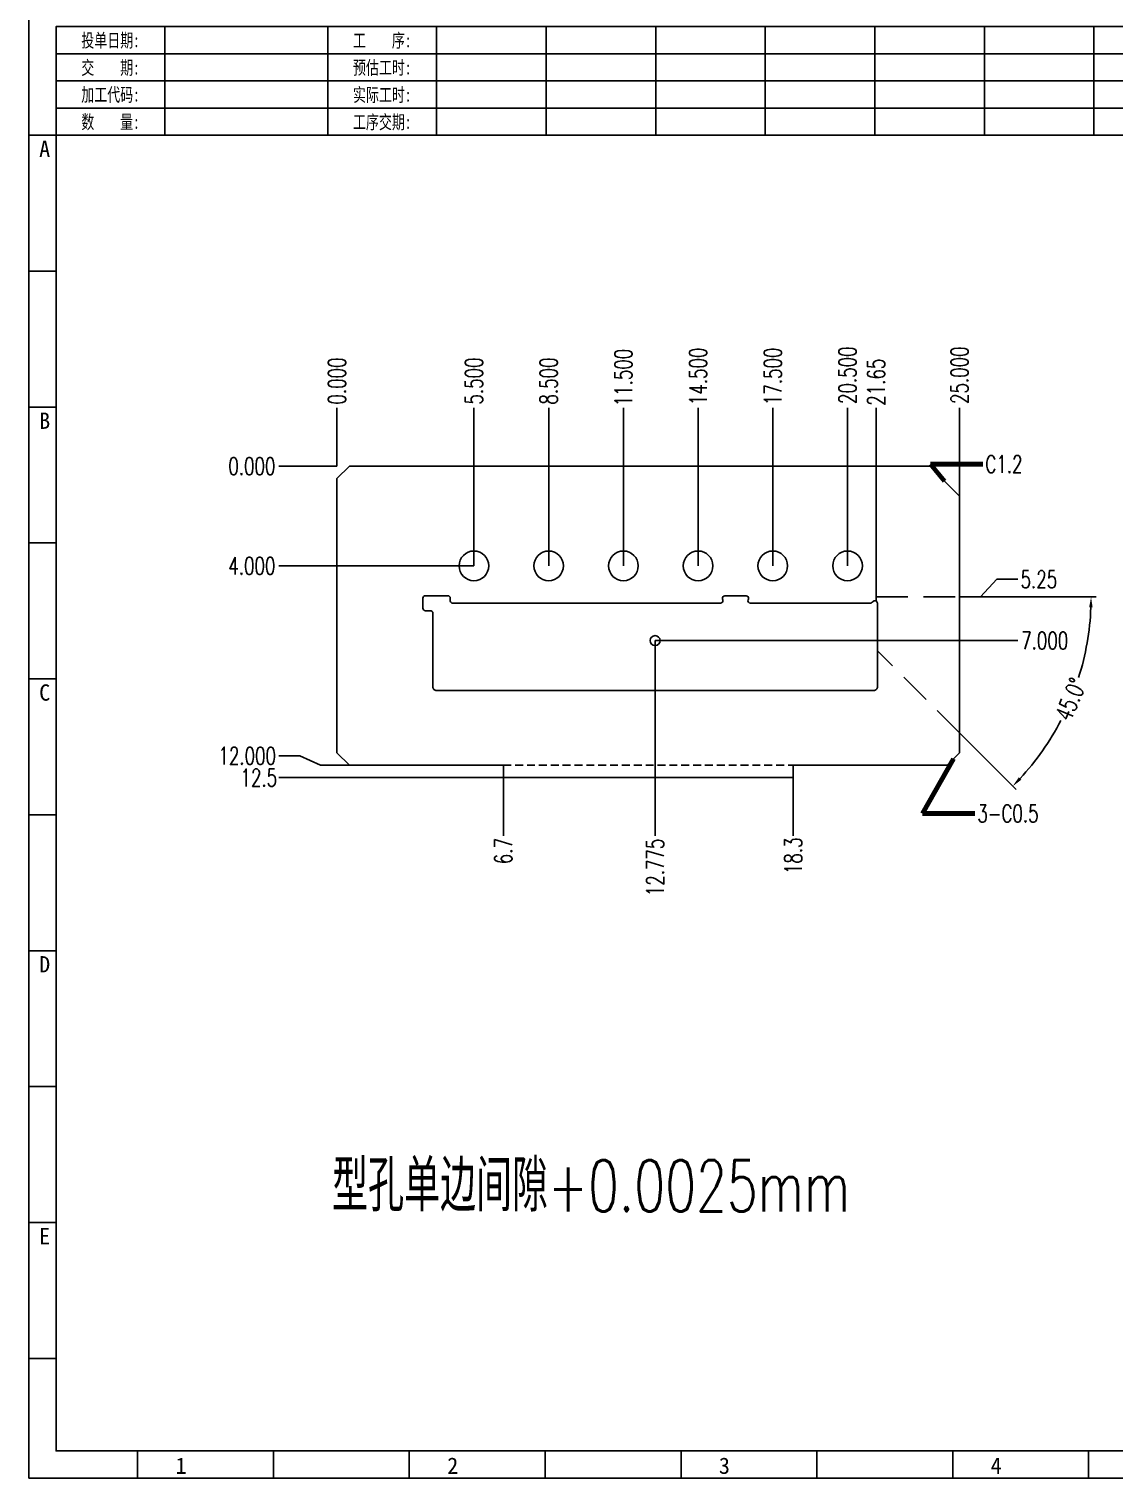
# Model space of a CAD drawing. Header units: millimetres. Extents: x -2852 to 5627, y -2271 to 1849.
# Drawn here: x -2851.7 to -2808.1, y -186.3 to -128.1 of the extents above; entities that cross this region are included whole.
import ezdxf
from ezdxf.enums import TextEntityAlignment as Align

# ---------------------------------------------------------------- set-up
doc = ezdxf.new("R2010")
doc.units = ezdxf.units.MM
doc.header["$PDSIZE"] = 3
doc.linetypes.add('DASHED', pattern=[19.05, 12.7, -6.35])
doc.linetypes.add('DASHED2', pattern=[9.525, 6.35, -3.175])
for name, color, linetype in [('1', 7, 'Continuous'), ('11', 4, 'DASHED2'), ('41', 1, 'Continuous'), ('PUNCH', 1, 'Continuous')]:
    doc.layers.add(name, color=color, linetype=linetype)
doc.styles.add('jet01', font='simplex.shx', dxfattribs={"width": 0.7, "bigfont": 'hztxt.shx'})
doc.styles.add('jet02', font='simplex.shx', dxfattribs={"width": 0.7})
doc.styles.get("Standard").update_dxf_attribs({"font": '仿宋_GB2312_0.ttf', "width": 0.7})
doc.styles.add('tk', font='', dxfattribs={"width": 0.7})
doc.styles.add('tk 2', font='仿宋_GB2312_0.ttf', dxfattribs={"width": 0.65})
doc.styles.get('tk').set_extended_font_data('NSimSun')
doc.dimstyles.new('jet02', dxfattribs={"dimtxt": 3.5, "dimasz": 2.1, "dimexe": 1, "dimexo": 0, "dimgap": 0.5, "dimtad": 0, "dimtoh": 1, "dimdec": 3, "dimzin": 9, "dimdsep": 46, "dimtxsty": 'jet02', "dimcen": 0, "dimclrt": 256, "dimazin": 2, "dimtfac": 1, "dimtdec": 3, "dimtofl": 0, "dimtmove": 0, "dimatfit": 1, "dimfxl": 0, "dimarcsym": 0})

# ---------------------------------------------------------------- blocks, each defined once
blk = doc.blocks.new('A3-N')
at = {"layer": '1', "color": 1}
for p, q in [((0, 0), (0, 296.73)), ((5.45, 269.45), (0, 269.45)), ((5.45, 242.18), (0, 242.18)), ((5.45, 214.91), (0, 214.91)), ((5.45, 187.64), (0, 187.64)), ((5.45, 160.36), (0, 160.36)), ((5.45, 133.09), (0, 133.09)), ((5.45, 105.82), (0, 105.82)), ((5.45, 78.55), (0, 78.55)), ((5.45, 51.27), (0, 51.27)), ((5.45, 24), (0, 24)), ((21.82, 0), (21.82, 5.45)), ((49.09, 0), (49.09, 5.45)), ((76.36, 0), (76.36, 5.45)), ((103.64, 0), (103.64, 5.45)), ((130.91, 0), (130.91, 5.45)), ((158.18, 0), (158.18, 5.45)), ((185.45, 0), (185.45, 5.45)), ((212.73, 0), (212.73, 5.45)), ((1, 0), (0, 0)), ((420, 0), (1, 0))]:
    blk.add_line(p, q, dxfattribs=at)
at = {"layer": '1'}
blk.add_lwpolyline([(221.45, 5.45), (414.55, 5.45), (414.55, 291.27), (5.45, 291.27), (5.45, 5.45), (414.55, 5.45)], dxfattribs=at)
at = {"layer": '41'}
for p, q in [((27.27, 291.27), (27.27, 269.45)), ((60, 291.27), (60, 269.45)), ((81.82, 291.27), (81.82, 269.45)), ((103.82, 291.27), (103.82, 269.45)), ((125.82, 291.27), (125.82, 269.45)), ((147.82, 291.27), (147.82, 269.45)), ((169.82, 291.27), (169.82, 269.45)), ((191.82, 291.27), (191.82, 269.45)), ((213.82, 291.27), (213.82, 269.45)), ((367.82, 285.82), (5.45, 285.82)), ((367.82, 280.36), (5.45, 280.36)), ((367.82, 274.91), (5.45, 274.91)), ((414.55, 269.45), (5.45, 269.45))]:
    blk.add_line(p, q, dxfattribs=at)
at = {"layer": '1', "style": 'tk', "width": 0.7}
for s, p in [('投单日期:', (16.36, 288.55)), ('工    序:', (70.91, 288.55)), ('交    期:', (16.36, 283.09)), ('预估工时:', (70.91, 283.09)), ('加工代码:', (16.36, 277.64)), ('实际工时:', (70.91, 277.64)), ('数    量:', (16.36, 272.18)), ('工序交期:', (70.91, 272.18))]:
    blk.add_text(s, height=2.727, dxfattribs=at).set_placement(p, align=Align.MIDDLE)
at = {"layer": '1', "color": 1}
for s, p in [('A', (2.04, 268.36)), ('B', (2.04, 213.82)), ('C', (2.04, 159.27)), ('D', (2.04, 104.73)), ('E', (2.04, 50.18))]:
    blk.add_text(s, height=3.27, dxfattribs=at).set_placement(p, align=Align.TOP_LEFT)
for s, p in [('1', (30.53, 4.11)), ('2', (85.08, 4.11)), ('3', (139.62, 4.11)), ('4', (194.17, 4.11))]:
    blk.add_text(s, height=3.27, dxfattribs=at).set_placement(p, align=Align.TOP_CENTER)
at = {"layer": '1', "style": 'tk 2', "width": 0.7}
for tag, p in [('PATR-NO1', (309.84, 32.96)), ('TITLE', (365.74, 30.9)), ('PATR-NO2', (309.84, 27.81)), ('DWG-NO:', (366.54, 18.14))]:
    blk.add_attdef(tag, p, '', height=3.27, dxfattribs=at)
at = {"layer": '1', "color": 1, "style": 'tk 2', "width": 0.7}
for tag, p in [('DRAW', (314.55, 7.27)), ('DATE', (334.72, 7.32))]:
    blk.add_attdef(tag, p, '', height=3.49, dxfattribs=at)
at = {"layer": '1', "style": 'tk 2', "width": 0.7}
for tag, p in [('SCALE', (376.55, 8.73)), ('SHEET', (386.6, 8.72)), ('REV', (397.38, 8.73))]:
    blk.add_attdef(tag, text='', height=2.18, dxfattribs=at).set_placement(p, align=Align.MIDDLE_LEFT)
blk = doc.blocks.new('*D655')
at = {"layer": '41', "ltscale": 0.05}
blk.add_line((-1924.108, -2598.077), (-1926.446, -2598.077), dxfattribs=at)
at = {"layer": 'Defpoints', "color": 0, "ltscale": 0.05}
for p in [(-1926.446, -2598.077), (-1924.108, -2598.077), (-1924.108, -2598.077)]:
    blk.add_point(p, dxfattribs=at)
at = {"layer": '41', "ltscale": 0.05, "insert": (-1927.526, -2598.077), "char_height": 0.7, "attachment_point": 5, "style": 'jet02'}
blk.add_mtext('0.000', dxfattribs=at)
blk = doc.blocks.new('*D656')
at = {"layer": '41', "ltscale": 0.05}
blk.add_line((-1917.428, -2610.577), (-1926.446, -2610.577), dxfattribs=at)
at = {"layer": 'Defpoints', "color": 0, "ltscale": 0.05}
for p in [(-1924.108, -2598.077), (-1926.446, -2610.577), (-1917.428, -2610.577)]:
    blk.add_point(p, dxfattribs=at)
at = {"layer": '41', "ltscale": 0.05, "insert": (-1927.246, -2610.577), "char_height": 0.7, "attachment_point": 5, "style": 'jet02'}
blk.add_mtext('12.5', dxfattribs=at)
blk = doc.blocks.new('*D657')
at = {"layer": '41', "ltscale": 0.05}
for p, q in [((-1925.606, -2609.702), (-1926.446, -2609.702)), ((-1924.766, -2610.077), (-1925.606, -2609.702)), ((-1923.608, -2610.077), (-1924.766, -2610.077))]:
    blk.add_line(p, q, dxfattribs=at)
at = {"layer": 'Defpoints', "color": 0, "ltscale": 0.05}
for p in [(-1924.108, -2598.077), (-1926.446, -2609.702), (-1923.608, -2610.077)]:
    blk.add_point(p, dxfattribs=at)
at = {"layer": '41', "ltscale": 0.05, "insert": (-1927.712, -2609.702), "char_height": 0.7, "attachment_point": 5, "style": 'jet02'}
blk.add_mtext('12.000', dxfattribs=at)
blk = doc.blocks.new('*D658')
at = {"layer": '41', "ltscale": 0.05}
blk.add_line((-1918.608, -2602.077), (-1926.446, -2602.077), dxfattribs=at)
at = {"layer": 'Defpoints', "color": 0, "ltscale": 0.05}
for p in [(-1924.108, -2598.077), (-1926.446, -2602.077), (-1918.608, -2602.077)]:
    blk.add_point(p, dxfattribs=at)
at = {"layer": '41', "ltscale": 0.05, "insert": (-1927.526, -2602.077), "char_height": 0.7, "attachment_point": 5, "style": 'jet02'}
blk.add_mtext('4.000', dxfattribs=at)
blk = doc.blocks.new('*D659')
at = {"layer": '41', "ltscale": 0.05}
blk.add_line((-1911.333, -2605.077), (-1896.771, -2605.077), dxfattribs=at)
at = {"layer": 'Defpoints', "color": 0, "ltscale": 0.05}
for p in [(-1924.108, -2598.077), (-1911.333, -2605.077), (-1896.771, -2605.077)]:
    blk.add_point(p, dxfattribs=at)
at = {"layer": '41', "ltscale": 0.05, "insert": (-1895.691, -2605.077), "char_height": 0.7, "attachment_point": 5, "style": 'jet02'}
blk.add_mtext('7.000', dxfattribs=at)
blk = doc.blocks.new('*D660')
at = {"layer": '41', "ltscale": 0.05}
for p, q in [((-1898.268, -2603.327), (-1897.611, -2602.616)), ((-1897.611, -2602.616), (-1896.771, -2602.616)), ((-1899.108, -2603.327), (-1898.268, -2603.327))]:
    blk.add_line(p, q, dxfattribs=at)
at = {"layer": 'Defpoints', "color": 0, "ltscale": 0.05}
for p in [(-1924.108, -2598.077), (-1896.771, -2602.616), (-1899.108, -2603.327)]:
    blk.add_point(p, dxfattribs=at)
at = {"layer": '41', "ltscale": 0.05, "insert": (-1895.924, -2602.616), "char_height": 0.7, "attachment_point": 5, "style": 'jet02'}
blk.add_mtext('5.25', dxfattribs=at)
blk = doc.blocks.new('*D661')
at = {"layer": '41', "ltscale": 0.05}
blk.add_line((-1924.108, -2598.077), (-1924.108, -2595.74), dxfattribs=at)
at = {"layer": 'Defpoints', "color": 0, "ltscale": 0.05}
for p in [(-1924.108, -2595.74), (-1924.108, -2598.077), (-1924.108, -2598.077)]:
    blk.add_point(p, dxfattribs=at)
at = {"layer": '41', "ltscale": 0.05, "insert": (-1924.108, -2594.66), "char_height": 0.7, "attachment_point": 5, "rotation": 90, "style": 'jet02'}
blk.add_mtext('0.000', dxfattribs=at)
blk = doc.blocks.new('*D662')
at = {"layer": '41', "ltscale": 0.05}
blk.add_line((-1918.608, -2602.077), (-1918.608, -2595.74), dxfattribs=at)
at = {"layer": 'Defpoints', "color": 0, "ltscale": 0.05}
for p in [(-1918.608, -2595.74), (-1924.108, -2598.077), (-1918.608, -2602.077)]:
    blk.add_point(p, dxfattribs=at)
at = {"layer": '41', "ltscale": 0.05, "insert": (-1918.608, -2594.66), "char_height": 0.7, "attachment_point": 5, "rotation": 90, "style": 'jet02'}
blk.add_mtext('5.500', dxfattribs=at)
blk = doc.blocks.new('*D663')
at = {"layer": '41', "ltscale": 0.05}
blk.add_line((-1915.608, -2602.077), (-1915.608, -2595.74), dxfattribs=at)
at = {"layer": 'Defpoints', "color": 0, "ltscale": 0.05}
for p in [(-1915.608, -2595.74), (-1924.108, -2598.077), (-1915.608, -2602.077)]:
    blk.add_point(p, dxfattribs=at)
at = {"layer": '41', "ltscale": 0.05, "insert": (-1915.608, -2594.66), "char_height": 0.7, "attachment_point": 5, "rotation": 90, "style": 'jet02'}
blk.add_mtext('8.500', dxfattribs=at)
blk = doc.blocks.new('*D664')
at = {"layer": '41', "ltscale": 0.05}
blk.add_line((-1912.608, -2602.077), (-1912.608, -2595.74), dxfattribs=at)
at = {"layer": 'Defpoints', "color": 0, "ltscale": 0.05}
for p in [(-1912.608, -2595.74), (-1924.108, -2598.077), (-1912.608, -2602.077)]:
    blk.add_point(p, dxfattribs=at)
at = {"layer": '41', "ltscale": 0.05, "insert": (-1912.608, -2594.52), "char_height": 0.7, "attachment_point": 5, "rotation": 90, "style": 'jet02'}
blk.add_mtext('11.500', dxfattribs=at)
blk = doc.blocks.new('*D665')
at = {"layer": '41', "ltscale": 0.05}
blk.add_line((-1909.608, -2602.077), (-1909.608, -2595.74), dxfattribs=at)
at = {"layer": 'Defpoints', "color": 0, "ltscale": 0.05}
for p in [(-1909.608, -2595.74), (-1924.108, -2598.077), (-1909.608, -2602.077)]:
    blk.add_point(p, dxfattribs=at)
at = {"layer": '41', "ltscale": 0.05, "insert": (-1909.608, -2594.473), "char_height": 0.7, "attachment_point": 5, "rotation": 90, "style": 'jet02'}
blk.add_mtext('14.500', dxfattribs=at)
blk = doc.blocks.new('*D666')
at = {"layer": '41', "ltscale": 0.05}
blk.add_line((-1906.608, -2602.077), (-1906.608, -2595.74), dxfattribs=at)
at = {"layer": 'Defpoints', "color": 0, "ltscale": 0.05}
for p in [(-1906.608, -2595.74), (-1924.108, -2598.077), (-1906.608, -2602.077)]:
    blk.add_point(p, dxfattribs=at)
at = {"layer": '41', "ltscale": 0.05, "insert": (-1906.608, -2594.473), "char_height": 0.7, "attachment_point": 5, "rotation": 90, "style": 'jet02'}
blk.add_mtext('17.500', dxfattribs=at)
blk = doc.blocks.new('*D667')
at = {"layer": '41', "ltscale": 0.05}
blk.add_line((-1903.608, -2602.077), (-1903.608, -2595.74), dxfattribs=at)
at = {"layer": 'Defpoints', "color": 0, "ltscale": 0.05}
for p in [(-1903.608, -2595.74), (-1924.108, -2598.077), (-1903.608, -2602.077)]:
    blk.add_point(p, dxfattribs=at)
at = {"layer": '41', "ltscale": 0.05, "insert": (-1903.608, -2594.426), "char_height": 0.7, "attachment_point": 5, "rotation": 90, "style": 'jet02'}
blk.add_mtext('20.500', dxfattribs=at)
blk = doc.blocks.new('*D668')
at = {"layer": '41', "ltscale": 0.05}
blk.add_line((-1902.458, -2603.327), (-1902.458, -2595.74), dxfattribs=at)
at = {"layer": 'Defpoints', "color": 0, "ltscale": 0.05}
for p in [(-1902.458, -2595.74), (-1924.108, -2598.077), (-1902.458, -2603.327)]:
    blk.add_point(p, dxfattribs=at)
at = {"layer": '41', "ltscale": 0.05, "insert": (-1902.458, -2594.706), "char_height": 0.7, "attachment_point": 5, "rotation": 90, "style": 'jet02'}
blk.add_mtext('21.65', dxfattribs=at)
blk = doc.blocks.new('*D669')
at = {"layer": '41', "ltscale": 0.05}
blk.add_line((-1899.108, -2599.277), (-1899.108, -2595.74), dxfattribs=at)
at = {"layer": 'Defpoints', "color": 0, "ltscale": 0.05}
for p in [(-1899.108, -2595.74), (-1924.108, -2598.077), (-1899.108, -2599.277)]:
    blk.add_point(p, dxfattribs=at)
at = {"layer": '41', "ltscale": 0.05, "insert": (-1899.108, -2594.426), "char_height": 0.7, "attachment_point": 5, "rotation": 90, "style": 'jet02'}
blk.add_mtext('25.000', dxfattribs=at)
blk = doc.blocks.new('*D670')
at = {"layer": '41', "ltscale": 0.05}
blk.add_line((-1917.428, -2610.577), (-1917.428, -2612.915), dxfattribs=at)
at = {"layer": 'Defpoints', "color": 0, "ltscale": 0.05}
for p in [(-1924.108, -2598.077), (-1917.428, -2610.577), (-1917.428, -2612.915)]:
    blk.add_point(p, dxfattribs=at)
at = {"layer": '41', "ltscale": 0.05, "insert": (-1917.428, -2613.528), "char_height": 0.7, "attachment_point": 5, "rotation": 90, "style": 'jet02'}
blk.add_mtext('6.7', dxfattribs=at)
blk = doc.blocks.new('*D671')
at = {"layer": '41', "ltscale": 0.05}
blk.add_line((-1911.333, -2605.077), (-1911.333, -2612.915), dxfattribs=at)
at = {"layer": 'Defpoints', "color": 0, "ltscale": 0.05}
for p in [(-1924.108, -2598.077), (-1911.333, -2605.077), (-1911.333, -2612.915)]:
    blk.add_point(p, dxfattribs=at)
at = {"layer": '41', "ltscale": 0.05, "insert": (-1911.333, -2614.181), "char_height": 0.7, "attachment_point": 5, "rotation": 90, "style": 'jet02'}
blk.add_mtext('12.775', dxfattribs=at)
blk = doc.blocks.new('*D672')
at = {"layer": '41', "ltscale": 0.05}
blk.add_line((-1905.788, -2610.577), (-1905.788, -2612.915), dxfattribs=at)
at = {"layer": 'Defpoints', "color": 0, "ltscale": 0.05}
for p in [(-1924.108, -2598.077), (-1905.788, -2610.577), (-1905.788, -2612.915)]:
    blk.add_point(p, dxfattribs=at)
at = {"layer": '41', "ltscale": 0.05, "insert": (-1905.788, -2613.715), "char_height": 0.7, "attachment_point": 5, "rotation": 90, "style": 'jet02'}
blk.add_mtext('18.3', dxfattribs=at)
blk = doc.blocks.new('*D673')
at = {"layer": '41', "ltscale": 0.05}
for p, q in [((-1899.108, -2603.327), (-1893.629, -2603.327)), ((-1899.108, -2608.784), (-1896.832, -2611.06))]:
    blk.add_line(p, q, dxfattribs=at)
for start, end in [(342.46047, 357.75842), (317.24158, 332.53953)]:
    blk.add_arc((-1904.565, -2603.327), 10.736, start, end, dxfattribs=at)
for points in [[(-1893.907, -2603.746), (-1893.767, -2603.748), (-1893.829, -2603.327)], [(-1896.632, -2610.665), (-1896.733, -2610.567), (-1896.974, -2610.919)]]:
    blk.add_solid(points, dxfattribs=at)
at = {"layer": 'Defpoints', "color": 0, "ltscale": 0.05}
for p in [(-1902.458, -2603.327), (-1899.108, -2603.327), (-1902.408, -2605.484), (-1899.108, -2608.784), (-1895.268, -2608.695)]:
    blk.add_point(p, dxfattribs=at)
at = {"layer": '41', "ltscale": 0.05, "insert": (-1894.646, -2607.436), "char_height": 0.7, "attachment_point": 5, "rotation": 67.5, "style": 'jet02'}
blk.add_mtext('45.0°', dxfattribs=at)

msp = doc.modelspace()

# ---------------------------------------------------------------- linework, layer by layer
at = {"layer": '1', "ltscale": 0.05}
for p, q in [((-2838.8159, -145.6474), (-2839.3159, -146.1474)), ((-2815.5159, -145.6474), (-2838.8159, -145.6474)), ((-2814.3159, -146.8474), (-2815.5159, -145.6474)), ((-2839.3159, -146.1474), (-2839.3159, -157.1474)), ((-2814.3159, -157.1474), (-2814.3159, -146.8474)), ((-2839.3159, -157.1474), (-2838.8159, -157.6474)), ((-2814.8159, -157.6474), (-2814.3159, -157.1474)), ((-2838.8159, -157.6474), (-2832.6359, -157.6474)), ((-2832.6359, -157.6474), (-2832.6359, -158.1474)), ((-2832.6359, -158.1474), (-2820.9959, -158.1474)), ((-2820.9959, -157.6474), (-2820.9959, -158.1474)), ((-2820.9959, -157.6474), (-2814.8159, -157.6474))]:
    msp.add_line(p, q, dxfattribs=at)
at = {"layer": '11', "ltscale": 0.05}
msp.add_line((-2832.6359, -157.6474), (-2820.9959, -157.6474), dxfattribs=at)
at = {"layer": '11', "linetype": 'DASHED', "ltscale": 0.1}
for points in [[(-2817.6659, -151.0608), (-2817.6659, -150.8974), (-2814.3159, -150.8974)], [(-2814.3159, -156.3545), (-2817.6159, -153.0545)]]:
    msp.add_lwpolyline(points, dxfattribs=at)
at = {"layer": 'PUNCH', "ltscale": 0.05}
msp.add_lwpolyline([(-2835.8659, -150.9474), (-2835.8659, -151.3474, 0.4142136), (-2835.7659, -151.4474), (-2835.5659, -151.4474, -0.4142136), (-2835.4659, -151.5474), (-2835.4659, -154.4974, 0.4142136), (-2835.3159, -154.6474), (-2817.7659, -154.6474, 0.4142136), (-2817.6159, -154.4974), (-2817.6159, -151.1474, 0.6885003), (-2817.7904, -151.0807, -0.2134218), (-2817.9395, -151.1474), (-2822.7145, -151.1474, -0.5205671), (-2822.8084, -151.0132), (-2822.7969, -150.9816, 0.5205671), (-2822.8909, -150.8474), (-2823.7409, -150.8474, 0.5205671), (-2823.8349, -150.9816), (-2823.8234, -151.0132, -0.5205671), (-2823.9173, -151.1474), (-2834.6659, -151.1474, -0.4142136), (-2834.7659, -151.0474), (-2834.7659, -150.9474, 0.4142136), (-2834.8659, -150.8474), (-2835.7659, -150.8474, 0.4142136)], format="xyb", close=True, dxfattribs=at)
for centre, radius in [((-2833.8159, -149.6474), 0.595), ((-2830.8159, -149.6474), 0.595), ((-2827.8159, -149.6474), 0.595), ((-2824.8159, -149.6474), 0.595), ((-2821.8159, -149.6474), 0.595), ((-2818.8159, -149.6474), 0.595), ((-2826.5409, -152.6474), 0.2)]:
    msp.add_circle(centre, radius, dxfattribs=at)

# ---------------------------------------------------------------- block references
at = {"layer": '1', "ltscale": 0.05, "xscale": 0.2000000000000455, "yscale": 0.2000000000000455, "zscale": 0.2000000000000455}
msp.add_blockref('A3-N', (-2851.6835, -186.2581), dxfattribs=at)

# ---------------------------------------------------------------- texts
at = {"layer": '1', "ltscale": 0.05, "style": 'jet01', "width": 0.7}
msp.add_text('型孔单边间隙+0.0025mm', height=2.064003, dxfattribs=at).set_placement((-2839.5127, -175.5599))
at = {"layer": '41', "ltscale": 0.05, "char_height": 0.7, "attachment_point": 4, "style": 'jet02'}
for s, insert in [('C1.2', (-2813.2793, -145.5681)), ('3-C0.5', (-2813.6015, -159.588))]:
    msp.add_mtext(s, dxfattribs=dict(at, insert=insert))

# ---------------------------------------------------------------- dimensions: what is measured, and where the dimension line sits
at = {"layer": '41', "ltscale": 0.05}
for feature_location, offset, dtype, origin, override, picture, middle, set_off in [((-2818.8159, -149.6474), (0, 6.3376), 1, (-2839.3159, -145.6474), {"dimscale": 0.2, "dimtoh": 0, "dimzin": 1, "dimclrd": 256, "dimclre": 256, "dimadec": 3, "dimazin": 0, "dimatfit": 3, "dimlwd": 65535, "dimlwe": 65535}, '*D667', (-2818.8159, -141.9964), (-915.2077, 2452.4298)), ((-2814.3159, -146.8474), (0, 3.5376), 1, (-2839.3159, -145.6474), {"dimscale": 0.2, "dimtoh": 0, "dimzin": 1, "dimclrd": 256, "dimclre": 256, "dimadec": 3, "dimazin": 0, "dimatfit": 3, "dimlwd": 65535, "dimlwe": 65535}, '*D669', (-2814.3159, -141.9964), (-915.2077, 2452.4298)), ((-2824.8159, -149.6474), (0, 6.3376), 1, (-2839.3159, -145.6474), {"dimscale": 0.2, "dimtoh": 0, "dimzin": 1, "dimclrd": 256, "dimclre": 256, "dimadec": 3, "dimazin": 0, "dimatfit": 3, "dimlwd": 65535, "dimlwe": 65535}, '*D665', (-2824.8159, -142.0431), (-915.2077, 2452.4298)), ((-2821.8159, -149.6474), (0, 6.3376), 1, (-2839.3159, -145.6474), {"dimscale": 0.2, "dimtoh": 0, "dimzin": 1, "dimclrd": 256, "dimclre": 256, "dimadec": 3, "dimazin": 0, "dimatfit": 3, "dimlwd": 65535, "dimlwe": 65535}, '*D666', (-2821.8159, -142.0431), (-915.2077, 2452.4298)), ((-2827.8159, -149.6474), (0, 6.3376), 1, (-2839.3159, -145.6474), {"dimscale": 0.2, "dimtoh": 0, "dimzin": 1, "dimclrd": 256, "dimclre": 256, "dimadec": 3, "dimazin": 0, "dimatfit": 3, "dimlwd": 65535, "dimlwe": 65535}, '*D664', (-2827.8159, -142.0898), (-915.2077, 2452.4298)), ((-2839.3158928376, -145.6473613573), (0, 2.3376092028), 1, (-2839.3158928376, -145.6473613573), {"dimscale": 0.2, "dimtoh": 0, "dimzin": 1, "dimclrd": 256, "dimclre": 256, "dimadec": 3, "dimazin": 0, "dimatfit": 3, "dimlwd": 65535, "dimlwe": 65535}, '*D661', (-2839.3158928376, -142.2297521545), (-915.2077048823, 2452.4298167741)), ((-2833.8159, -149.6474), (0, 6.3376), 1, (-2839.3159, -145.6474), {"dimscale": 0.2, "dimtoh": 0, "dimzin": 1, "dimclrd": 256, "dimclre": 256, "dimadec": 3, "dimazin": 0, "dimatfit": 3, "dimlwd": 65535, "dimlwe": 65535}, '*D662', (-2833.8159, -142.2298), (-915.2077, 2452.4298)), ((-2830.8159, -149.6474), (0, 6.3376), 1, (-2839.3159, -145.6474), {"dimscale": 0.2, "dimtoh": 0, "dimzin": 1, "dimclrd": 256, "dimclre": 256, "dimadec": 3, "dimazin": 0, "dimatfit": 3, "dimlwd": 65535, "dimlwe": 65535}, '*D663', (-2830.8159, -142.2298), (-915.2077, 2452.4298)), ((-2817.6659, -150.8974), (0, 7.5876), 1, (-2839.3159, -145.6474), {"dimscale": 0.2, "dimtoh": 0, "dimdec": 2, "dimzin": 1, "dimclrd": 256, "dimclre": 256, "dimazin": 0, "dimatfit": 3, "dimlwd": 65535, "dimlwe": 65535}, '*D668', (-2817.6659, -142.2764), (-915.2077, 2452.4298)), ((-2839.3158928376, -145.6473613573), (-2.3376092028, 0), 0, (-2839.3158928376, -145.6473613573), {"dimscale": 0.2, "dimtoh": 0, "dimzin": 1, "dimclrd": 256, "dimclre": 256, "dimadec": 3, "dimazin": 0, "dimatfit": 3, "dimlwd": 65535, "dimlwe": 65535}, '*D655', (-2842.7335020403, -145.6473613573), (-915.2077048823, 2452.4298167741)), ((-2838.8159, -157.6474), (-2.8376, 0.375), 0, (-2839.3159, -145.6474), {"dimscale": 0.2, "dimtoh": 0, "dimzin": 1, "dimclrd": 256, "dimclre": 256, "dimadec": 3, "dimazin": 0, "dimatfit": 3, "dimlwd": 65535, "dimlwe": 65535}, '*D657', (-2842.9202, -157.2724), (-915.2077, 2452.4298)), ((-2833.8159, -149.6474), (-7.8376, 0), 0, (-2839.3159, -145.6474), {"dimscale": 0.2, "dimtoh": 0, "dimzin": 1, "dimclrd": 256, "dimclre": 256, "dimadec": 3, "dimazin": 0, "dimatfit": 3, "dimlwd": 65535, "dimlwe": 65535}, '*D658', (-2842.7335, -149.6474), (-915.2077, 2452.4298)), ((-2832.6359, -158.1474), (-9.0176, 0), 0, (-2839.3159, -145.6474), {"dimscale": 0.2, "dimtoh": 0, "dimdec": 1, "dimzin": 1, "dimclrd": 256, "dimclre": 256, "dimadec": 1, "dimazin": 0, "dimatfit": 3, "dimlwd": 65535, "dimlwe": 65535}, '*D656', (-2842.4535, -158.1474), (-915.2077, 2452.4298)), ((-2826.5409, -152.6474), (14.5626, 0), 0, (-2839.3159, -145.6474), {"dimscale": 0.2, "dimtoh": 0, "dimzin": 1, "dimclrd": 256, "dimclre": 256, "dimadec": 3, "dimazin": 0, "dimatfit": 3, "dimlwd": 65535, "dimlwe": 65535}, '*D659', (-2810.8983, -152.6474), (-915.2077, 2452.4298)), ((-2814.3159, -150.8974), (2.3376, 0.7116), 0, (-2839.3159, -145.6474), {"dimscale": 0.2, "dimtoh": 0, "dimdec": 2, "dimzin": 1, "dimclrd": 256, "dimclre": 256, "dimazin": 0, "dimatfit": 3, "dimlwd": 65535, "dimlwe": 65535}, '*D660', (-2811.1316, -150.1858), (-915.2077, 2452.4298)), ((-2832.6359, -158.1474), (0, -2.3376), 1, (-2839.3159, -145.6474), {"dimscale": 0.2, "dimtoh": 0, "dimdec": 1, "dimzin": 1, "dimclrd": 256, "dimclre": 256, "dimadec": 1, "dimazin": 0, "dimatfit": 3, "dimlwd": 65535, "dimlwe": 65535}, '*D670', (-2832.6359, -161.0983), (-915.2077, 2452.4298)), ((-2826.5409, -152.6474), (0, -7.8376), 1, (-2839.3159, -145.6474), {"dimscale": 0.2, "dimtoh": 0, "dimzin": 1, "dimclrd": 256, "dimclre": 256, "dimadec": 3, "dimazin": 0, "dimatfit": 3, "dimlwd": 65535, "dimlwe": 65535}, '*D671', (-2826.5409, -161.7516), (-915.2077, 2452.4298)), ((-2820.9959, -158.1474), (0, -2.3376), 1, (-2839.3159, -145.6474), {"dimscale": 0.2, "dimtoh": 0, "dimdec": 1, "dimzin": 1, "dimclrd": 256, "dimclre": 256, "dimadec": 1, "dimazin": 0, "dimatfit": 3, "dimlwd": 65535, "dimlwe": 65535}, '*D672', (-2820.9959, -161.285), (-915.2077, 2452.4298))]:
    dim = msp.add_ordinate_dim(feature_location=feature_location, offset=offset, dtype=dtype, origin=origin, dimstyle='jet02', override=override, dxfattribs=at)
    dim.commit()
    dim.dimension.update_dxf_attribs({"geometry": picture, "text_midpoint": middle, "insert": set_off})
dim = msp.add_angular_dim_2l(base=(-2810.4753, -156.2654), line1=((-2817.6659, -150.8974), (-2814.3159, -150.8974)), line2=((-2814.3159, -156.3545), (-2817.6159, -153.0545)), dimstyle='jet02', override={"dimscale": 0.2, "dimtoh": 0, "dimdec": 1, "dimzin": 1, "dimclrd": 256, "dimclre": 256, "dimadec": 1, "dimazin": 0, "dimatfit": 3, "dimlwd": 65535, "dimlwe": 65535}, dxfattribs=at)
dim.commit()
dim.dimension.update_dxf_attribs({"geometry": '*D673', "text_midpoint": (-2809.8541, -155.0059), "insert": (-915.2077, 2452.4298)})

# ---------------------------------------------------------------- leaders
at = {"layer": '41', "ltscale": 0.05, "annotation_type": 0, "has_hookline": 1, "hookline_direction": 0}
for points, text_width in [([(-2814.9159, -146.2474), (-2815.4793, -145.5681), (-2813.3793, -145.5681)], 1.4233), ([(-2814.5659, -157.3974), (-2815.8015, -159.588), (-2813.7015, -159.588)], 2.59)]:
    msp.add_leader(points, dimstyle='jet02', override={"dimscale": 0.2, "dimtoh": 0, "dimdec": 1, "dimzin": 1, "dimclrd": 256, "dimclre": 256, "dimadec": 1, "dimazin": 0, "dimatfit": 3, "dimlwd": 65535, "dimlwe": 65535}, dxfattribs=dict(at, text_width=text_width))

doc.saveas('drawing.dxf')
